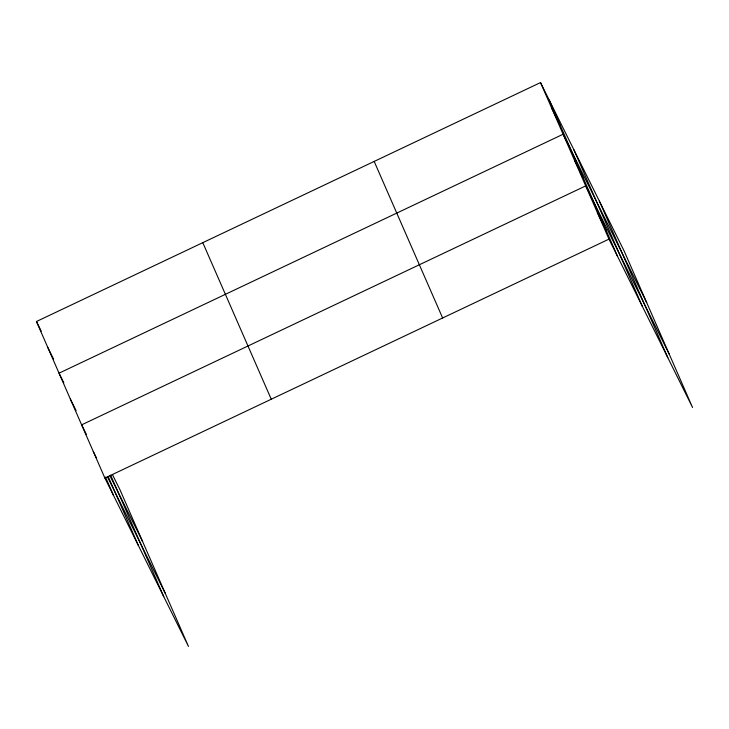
<?xml version="1.0" encoding="UTF-8"?>
<svg xmlns="http://www.w3.org/2000/svg" width="729" height="729" viewBox="0 0 729 729"><rect width="100%" height="100%" fill="white"/><g stroke="black" fill="none" stroke-linecap="round" stroke-linejoin="round"><path stroke-width="1.09" d="M112.448 474.615L120.021 489.87L188.474 646.432L104.903 478.087L36.45 321.516L540.526 82.568L624.097 250.913L692.55 407.484L608.979 239.13L540.526 82.568M104.903 478.087L608.979 239.13M551.826 108.402L560.455 125.789M646.687 302.581L563.116 134.236L59.04 373.184L63.833 382.843M574.416 160.07L583.045 177.457M669.277 354.248L585.706 185.904L81.63 424.852L86.423 434.511M597.343 212.513L605.972 229.908M36.45 321.516L41.243 331.176M47.74 347.35L53.499 358.941M109.888 475.618L142.611 541.538M70.33 399.018L76.089 410.609M107.418 476.812L165.201 593.206M93.266 451.47L96.62 458.231M599.366 201.104L667.819 357.666M573.887 149.773L642.34 306.344M549.156 99.955L617.609 256.526M374.177 161.419L442.631 317.99M202.799 242.666L271.252 399.228M110.653 475.18L163.743 596.614M108.211 476.556L138.264 545.292M105.477 477.048L113.533 495.474"/></g></svg>
